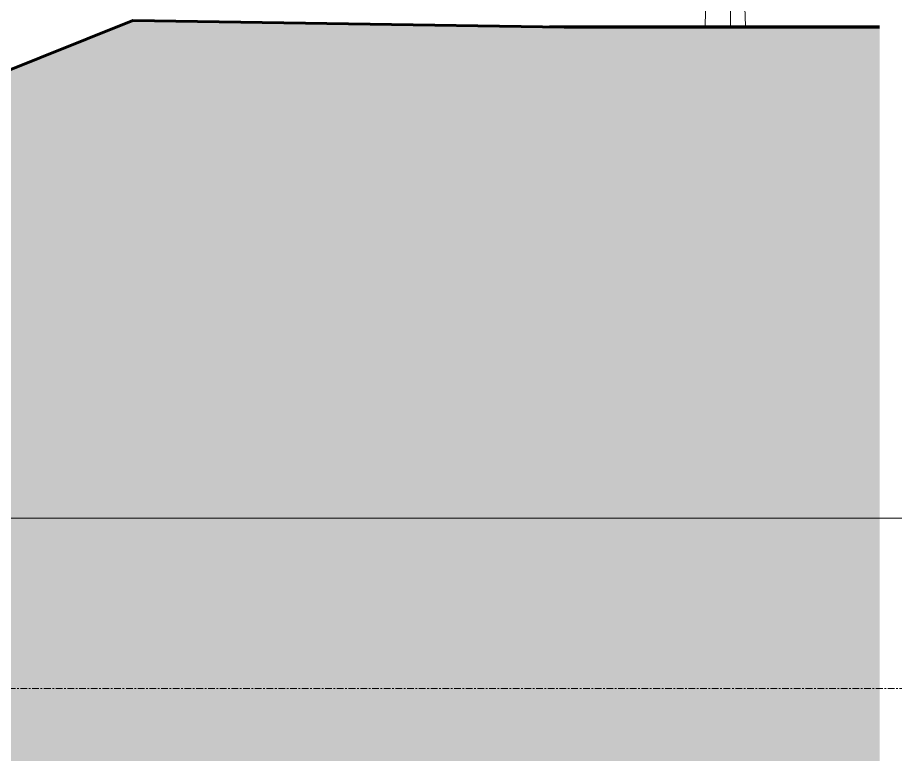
# Model space of a CAD drawing. Header units: inches. Extents: x -8991 to -6983, y -226 to 479.
# Drawn here: x -8402.3 to -8336.8, y -96.3 to -41.3 of the extents above; entities that cross this region are included whole.
import ezdxf

# ---------------------------------------------------------------- set-up
doc = ezdxf.new("R2010")
doc.units = ezdxf.units.IN
doc.header["$MEASUREMENT"] = 0
doc.linetypes.add('Grid Line 1_2_', pattern=[0.875, 0.5, -0.125, 0.125, -0.125])
for name, color, linetype, lineweight in [('A-DETL-GENF', 92, 'Continuous', 9), ('A-FLOR-LEVL-1', 51, 'Grid Line 1_2_', 9), ('C-TOPO', 7, 'Continuous', 9), ('C-TOPO-1', 7, 'Continuous', 60), ('G-ANNO-SYMB-1', 111, 'Continuous', 9)]:
    doc.layers.add(name, color=color, linetype=linetype, lineweight=lineweight)

# ---------------------------------------------------------------- blocks, each defined once
blk = doc.blocks.new('elm sapling fall 24458 - elm sapling fall 24458-1770229-Section 36')
at = {"layer": 'A-DETL-GENF'}
for p, q in [((-8349.097, -6.902), (-8349.097, -41.919)), ((-8349.097, -41.915), (-8349.097, -7.064)), ((-8350.971, -41.915), (-8350.508, -11.804)), ((-8348.758, -17.548), (-8347.96, -41.915)), ((-8362.605, -41.915), (-8360.523, -41.915)), ((-8360.523, -41.915), (-8355.053, -41.915)), ((-8355.053, -41.915), (-8349.096, -41.915)), ((-8349.697, -41.915), (-8347.96, -41.915)), ((-8349.097, -41.924), (-8349.097, -41.919)), ((-8349.096, -41.915), (-8337.954, -41.915)), ((-8339.858, -41.915), (-8337.954, -41.915))]:
    blk.add_line(p, q, dxfattribs=at)

msp = doc.modelspace()

# ---------------------------------------------------------------- hatches: boundary and pattern name
at = {"layer": 'C-TOPO'}
msp.add_hatch(color=256, dxfattribs=at).paths.add_polyline_path([(-8685.81938, -196.91009), (-8337.95378, -196.91009), (-8337.95378, -42), (-8361.51629, -42), (-8393.71123, -41.50369), (-8497.93041, -83.3117), (-8517.86705, -94.31145), (-8692.81938, -94.31145), (-8692.81938, -145), (-8685.81938, -145), (-8685.81938, -157), (-8692.81938, -157), (-8692.81938, -196.91009)], flags=0)

# ---------------------------------------------------------------- linework, layer by layer
at = {"layer": 'A-FLOR-LEVL-1'}
msp.add_line((-8289.59722, -91.375), (-8978.71797, -91.375), dxfattribs=at)
at = {"layer": 'C-TOPO'}
for p, q in [((-8393.71143, -41.50369), (-8497.93066, -83.31172)), ((-8361.51636, -42), (-8393.71143, -41.50369)), ((-8361.51636, -42), (-8337.95378, -42)), ((-8361.51636, -42), (-8359.7568, -42))]:
    msp.add_line(p, q, dxfattribs=at)
at = {"layer": 'C-TOPO-1'}
for p, q in [((-8497.93041, -83.3117), (-8393.71143, -41.50377)), ((-8393.71123, -41.50369), (-8361.51629, -42)), ((-8361.51629, -42), (-8337.95378, -42))]:
    msp.add_line(p, q, dxfattribs=at)
at = {"layer": 'G-ANNO-SYMB-1'}
msp.add_line((-8091.57731, -78.65385), (-8694.24624, -78.65385), dxfattribs=at)

# ---------------------------------------------------------------- block references
at = {"layer": 'A-DETL-GENF'}
msp.add_blockref('elm sapling fall 24458 - elm sapling fall 24458-1770229-Section 36', (0, 0), dxfattribs=at)

doc.saveas('drawing.dxf')
